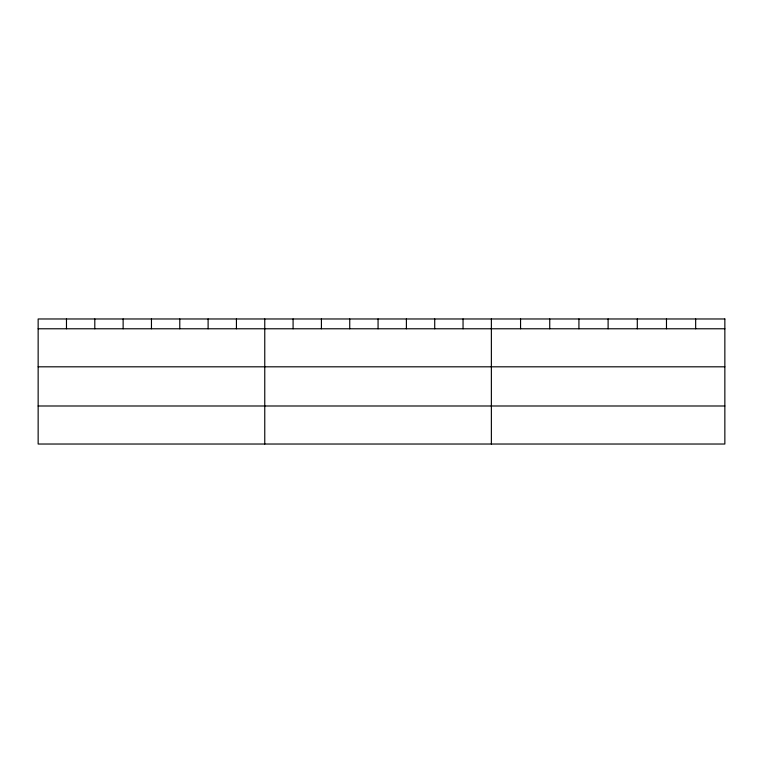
<?xml version="1.0" encoding="UTF-8"?>
<svg xmlns="http://www.w3.org/2000/svg" width="763" height="763" viewBox="0 0 763 763"><rect width="100%" height="100%" fill="white"/><g stroke="black" fill="none" stroke-linecap="round" stroke-linejoin="round"><path stroke-width="1.14" d="M38.15 328.777L724.85 328.777M38.15 366.812L724.85 366.812M38.15 405.992L724.85 405.992M695.665 318.972L695.665 328.777M666.48 318.972L666.48 328.777M637.296 318.972L637.296 328.777M608.111 318.972L608.111 328.777M578.926 318.972L578.926 328.777M549.741 318.972L549.741 328.777M520.557 318.972L520.557 328.777M491.372 318.972L491.372 444.028M463.046 318.972L463.046 328.777M434.719 318.972L434.719 328.777M406.393 318.972L406.393 328.777M378.066 318.972L378.066 328.777M349.74 318.972L349.74 328.777M321.414 318.972L321.414 328.777M293.087 318.972L293.087 328.777M264.761 318.972L264.761 444.028M236.435 318.972L236.435 328.777M208.108 318.972L208.108 328.777M179.782 318.972L179.782 328.777M151.456 318.972L151.456 328.777M123.129 318.972L123.129 328.777M94.803 318.972L94.803 328.777M66.476 318.972L66.476 328.777M724.85 318.972L38.15 318.972L38.15 444.028L724.85 444.028L724.85 318.972"/></g></svg>
